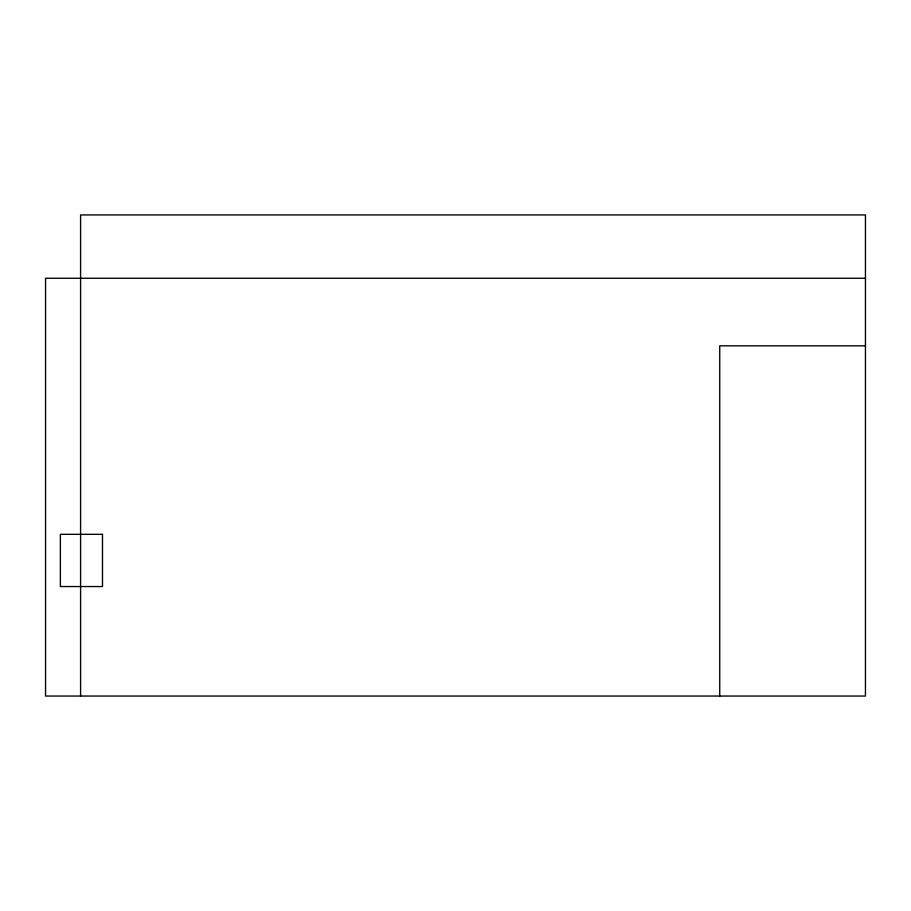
<?xml version="1.0" encoding="UTF-8"?>
<svg xmlns="http://www.w3.org/2000/svg" width="911" height="911" viewBox="0 0 911 911"><rect width="100%" height="100%" fill="white"/><g stroke="black" fill="none" stroke-linecap="round" stroke-linejoin="round"><path stroke-width="1.37" d="M865.45 278.265L45.55 278.265L45.55 696.05L865.45 696.05L865.45 214.928L80.589 214.928L80.589 696.05M865.45 345.816L719.736 345.816L719.736 696.05M102.487 534.324L60.377 534.324L60.377 586.547L102.487 586.547L102.487 534.324"/></g></svg>
